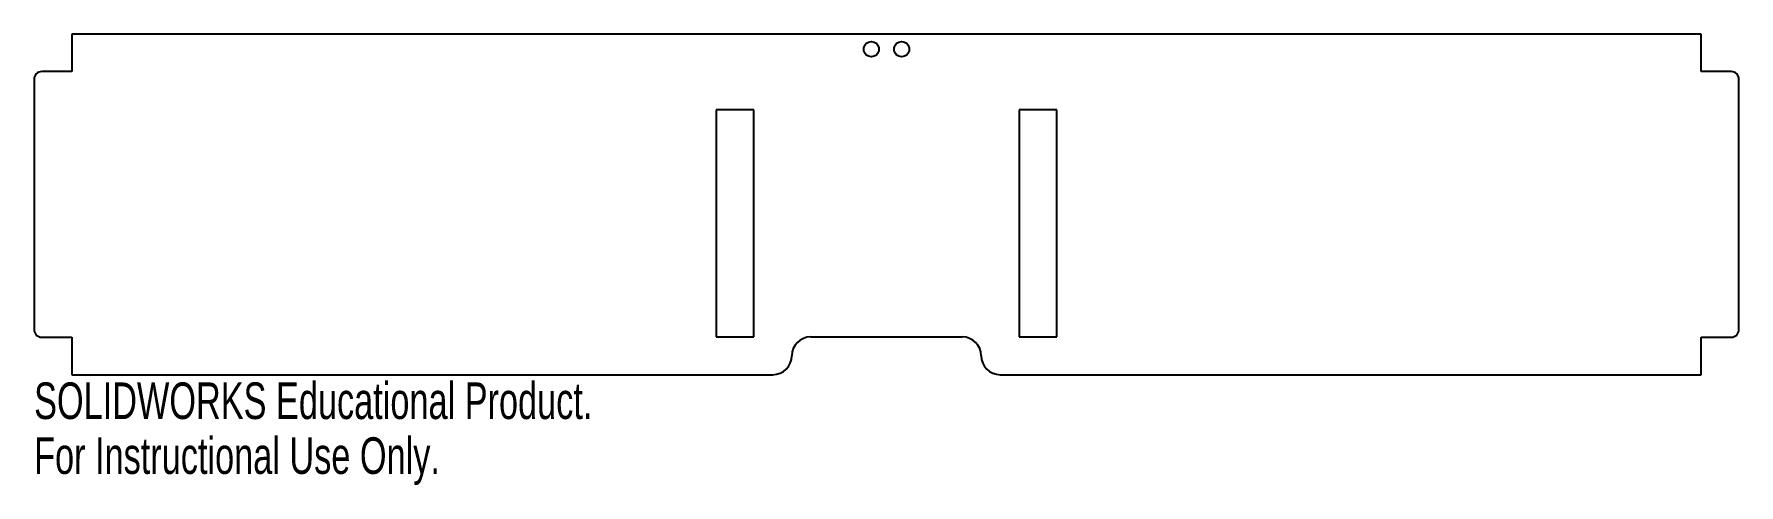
# Model space of a CAD drawing. Header units: millimetres. Extents: x -5 to 220, y -15 to 45.
import ezdxf

# ---------------------------------------------------------------- set-up
doc = ezdxf.new("R2010")
doc.units = ezdxf.units.MM
doc.styles.add('SLDTEXTSTYLE0', font='TXT', dxfattribs={"width": 0.7})

msp = doc.modelspace()

# ---------------------------------------------------------------- linework, layer by layer
at = {"color": 7, "linetype": 'Continuous', "lineweight": 25}
for p, q in [((0, 45), (0, 40.05)), ((215, 45), (0, 45)), ((215, 40.05), (215, 45)), ((-5, 39.05), (-5, 5.95)), ((0, 40.05), (-4, 40.05)), ((219, 40.05), (215, 40.05)), ((220, 5.95), (220, 39.05)), ((90, 35), (85, 35)), ((85, 35), (85, 5)), ((90, 5), (90, 35)), ((130, 35), (125, 35)), ((125, 35), (125, 5)), ((130, 5), (130, 35)), ((-4, 4.95), (0, 4.95)), ((0, 4.95), (0, 0)), ((85, 5), (90, 5)), ((97.5, 5), (117.5, 5)), ((125, 5), (130, 5)), ((215, 4.95), (219, 4.95)), ((215, 0), (215, 4.95)), ((0, 0), (92.5, 0)), ((122.5, 0), (215, 0))]:
    msp.add_line(p, q, dxfattribs=at)
for centre in [(105.5, 43), (109.5, 43)]:
    msp.add_circle(centre, 1, dxfattribs=at)
for centre, radius, start, end in [((-4, 39.05), 1, 90, 180), ((219, 39.05), 1, 0, 90), ((-4, 5.95), 1, 180, 270), ((97.5, 2.5), 2.5, 90, 180), ((117.5, 2.5), 2.5, 0, 90), ((219, 5.95), 1, 270, 0), ((92.5, 2.5), 2.5, 270, 0), ((122.5, 2.5), 2.5, 180, 270)]:
    msp.add_arc(centre, radius, start, end, dxfattribs=at)

# ---------------------------------------------------------------- texts
at = {"color": 7, "linetype": 'Continuous', "char_height": 4.8336, "attachment_point": 1, "style": 'SLDTEXTSTYLE0'}
for s, insert in [('SOLIDWORKS Educational Product.', (-5, -1.02)), ('For Instructional Use Only.', (-5, -8.27))]:
    msp.add_mtext(s, dxfattribs=dict(at, insert=insert))

doc.saveas('drawing.dxf')
